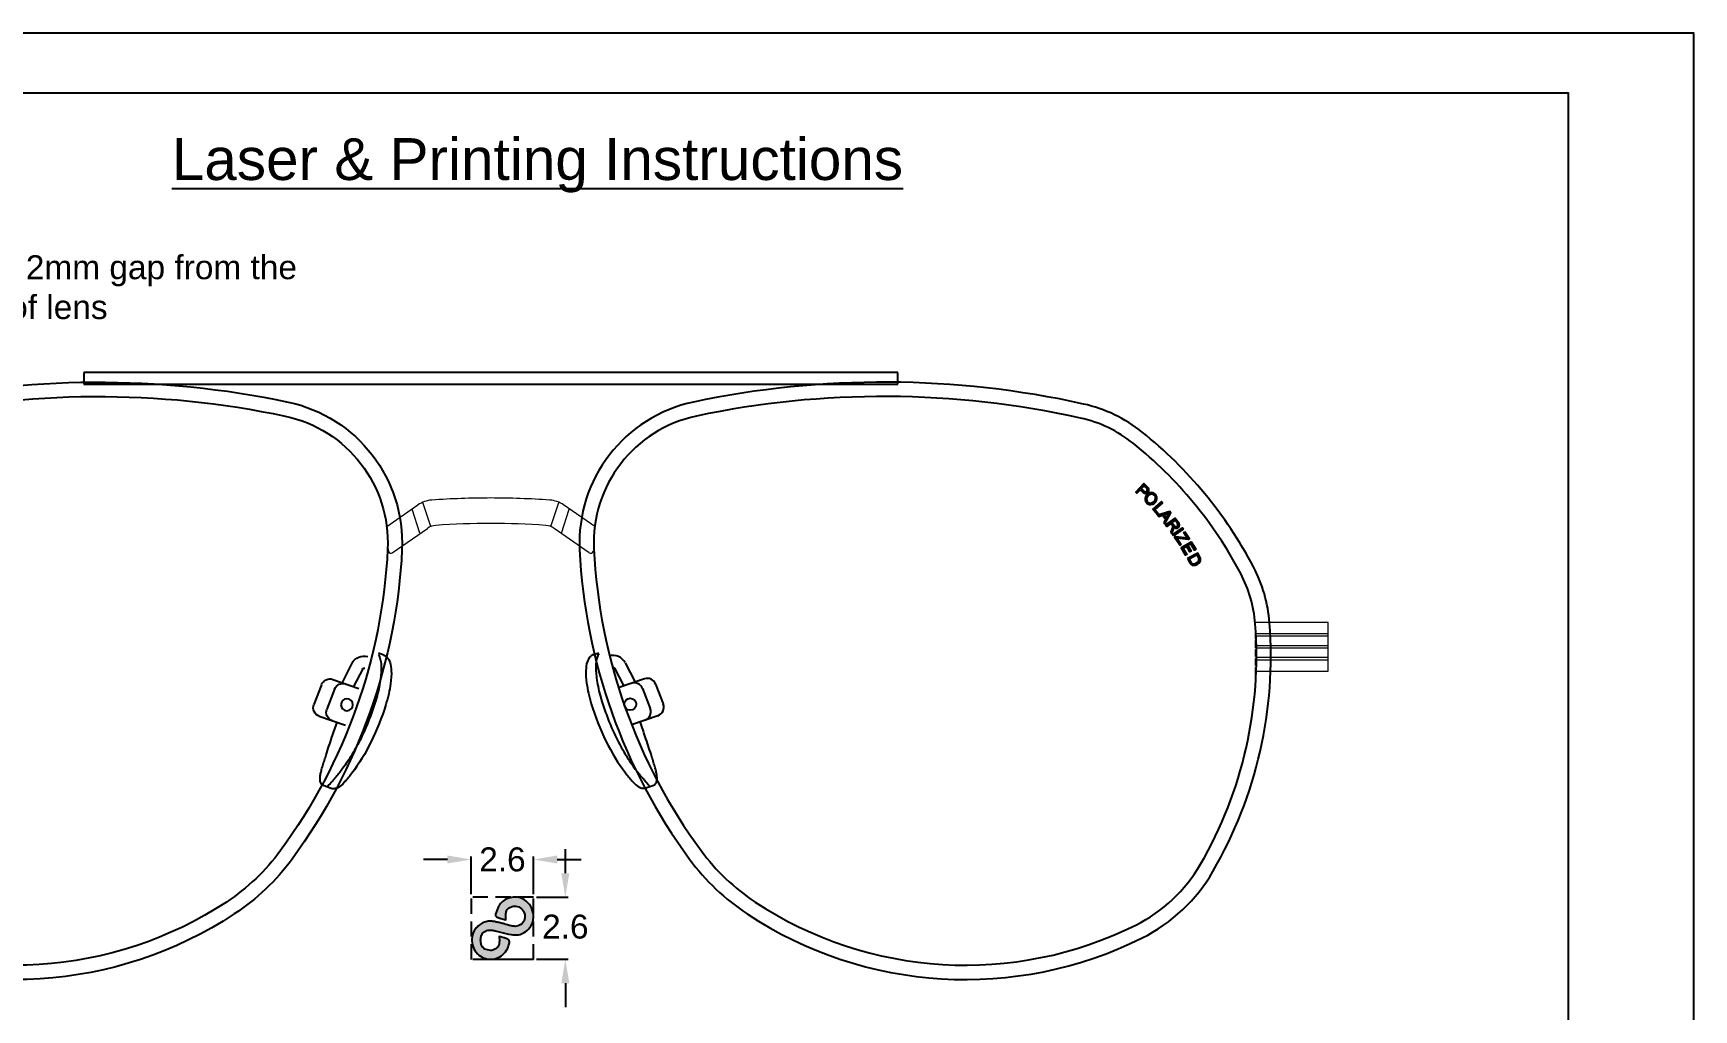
# Model space of a CAD drawing. Header units: millimetres. Extents: x 1167 to 2269, y 1197 to 1555.
# Drawn here: x 1238.4 to 1377.2, y 1473.6 to 1555.2 of the extents above; entities that cross this region are included whole.
import ezdxf
from ezdxf import colors
from ezdxf.entities.mleader import LeaderData, LeaderLine
from ezdxf.math import Vec2, Vec3

# ---------------------------------------------------------------- set-up
doc = ezdxf.new("R2010")
doc.units = ezdxf.units.MM
for name, pattern in [('ACAD_ISO02W100', [15, 12, -3]), ('DASHED', [19.05, 12.7, -6.35]), ('HIDDEN2', [0.1875, 0.125, -0.0625])]:
    doc.linetypes.add(name, pattern=pattern)
doc.layers.add('Dimension', color=3, linetype='Continuous')
doc.layers.add('Hidden Line', color=1, linetype='HIDDEN2')
doc.layers.add('标注', color=4, linetype='Continuous', lineweight=5)
doc.layers.add('绘图层', color=7, linetype='Continuous', lineweight=15)
doc.styles.get("Standard").update_dxf_attribs({"font": 'arial.ttf'})
doc.dimstyles.new('Standard$0', dxfattribs={"dimtxt": 2.3, "dimasz": 2, "dimexe": 1, "dimexo": 1, "dimgap": 1, "dimtad": 0, "dimtih": 1, "dimtoh": 1, "dimdec": 1, "dimzin": 0, "dimdsep": 46, "dimtxsty": 'Standard', "dimcen": 0, "dimclrd": 4, "dimclre": 4, "dimclrt": 4, "dimadec": 1, "dimazin": 0, "dimtfac": 1, "dimtdec": 1, "dimtofl": 0, "dimtmove": 0, "dimatfit": 0, "dimfxl": 1, "dimtolj": 1, "dimtzin": 0, "dimarcsym": 0})

# ---------------------------------------------------------------- blocks, each defined once
blk = doc.blocks.new('vbjbj')
for p, q in [((3140.07, -44.13), (3140.52, -43.97)), ((3141.84, -45.26), (3142.61, -46.75)), ((3142.74, -44.8), (3143.56, -46.42)), ((3144.34, -46.16), (3142.16, -46.9)), ((3144.19, -46.97), (3144.83, -48.63)), ((3145.28, -46.6), (3145.92, -48.25)), ((3145.47, -49.23), (3143.27, -49.99)), ((3144.46, -55.27), (3145.05, -55.06))]:
    blk.add_line(p, q)
blk.add_circle((3143.16, -48.27), 0.5)
for centre, radius, start, end in [((3141.71, -45.38), 1.18, 29.5662, 105.1946), ((3141.71, -45.38), 0.18, 29.5662, 109.3578), ((3143.49, -47.24), 0.75, 21.0536, 108.9615), ((3144.58, -46.86), 0.75, 21.0536, 108.9615), ((3145.22, -48.52), 0.75, 288.9615, 21.0536), ((3144.13, -48.9), 0.75, 288.9615, 21.0536), ((3144.89, -54.59), 0.5, 288.9615, 352.0354)]:
    blk.add_arc(centre, radius, start, end)
for points, knots in [([(3140.07, -44.13), (3139.98, -44.16), (3139.9, -44.21), (3139.69, -44.4), (3139.61, -44.58), (3139.49, -44.95), (3139.46, -45.18), (3139.43, -45.77), (3139.46, -46.13), (3139.55, -46.79), (3139.6, -47.07), (3139.73, -47.65), (3139.81, -47.95), (3139.9, -48.25)], [0, 0, 0, 0, 0.525689, 0.525689, 1.652907, 1.652907, 2.923389, 2.923389, 4.456515, 4.456515, 5.498466, 5.498466, 6.576224, 6.576224, 6.576224, 6.576224]), ([(3140.54, -44.06), (3140.51, -44.1), (3140.48, -44.14), (3140.41, -44.29), (3140.37, -44.42), (3140.31, -44.7), (3140.29, -44.87), (3140.28, -45.23), (3140.29, -45.42), (3140.31, -45.81), (3140.33, -46.03), (3140.4, -46.49), (3140.45, -46.73), (3140.55, -47.22), (3140.62, -47.47), (3140.71, -47.8), (3140.74, -47.88), (3140.76, -47.96)], [0.342327, 0.342327, 0.342327, 0.342327, 0.733059, 0.733059, 1.466118, 1.466118, 2.199177, 2.199177, 2.932236, 2.932236, 3.665693, 3.665693, 4.39915, 4.39915, 5.132608, 5.132608, 5.375972, 5.375972, 5.375972, 5.375972]), ([(3139.9, -48.25), (3140.23, -49.33), (3140.65, -50.38), (3141.61, -52.33), (3142.16, -53.23), (3142.75, -54)], [0, 0, 0, 0, 3.393519, 3.393519, 6.793295, 6.793295, 6.793295, 6.793295]), ([(3140.76, -47.96), (3140.9, -48.42), (3141.06, -48.87), (3141.46, -49.94), (3141.73, -50.55), (3142.22, -51.54), (3142.46, -51.98), (3142.97, -52.82), (3143.24, -53.23), (3143.56, -53.67), (3143.6, -53.72), (3143.65, -53.78)], [12.477352, 12.477352, 12.477352, 12.477352, 13.824357, 13.824357, 15.774274, 15.774274, 17.2906, 17.2906, 18.806925, 18.806925, 19.033217, 19.033217, 19.033217, 19.033217]), ([(3144.96, -52.68), (3144.94, -52.61), (3144.92, -52.53), (3144.74, -51.98), (3144.58, -51.48), (3144.27, -50.57), (3144.13, -50.15), (3143.98, -49.74)], [9.004309, 9.004309, 9.004309, 9.004309, 9.230601, 9.230601, 10.746927, 10.746927, 12.028994, 12.028994, 12.028994, 12.028994]), ([(3145.24, -53.58), (3145.2, -53.43), (3145.15, -53.28), (3145.06, -52.98), (3145.01, -52.83), (3144.96, -52.68)], [8.414025, 8.414025, 8.414025, 8.414025, 8.934537, 8.934537, 9.455744, 9.455744, 9.455744, 9.455744]), ([(3142.75, -54), (3142.84, -54.12), (3142.93, -54.24), (3143.11, -54.46), (3143.2, -54.57), (3143.29, -54.67)], [0, 0, 0, 0, 0.516499, 0.516499, 1.03397, 1.03397, 1.03397, 1.03397]), ([(3143.65, -53.78), (3143.74, -53.9), (3143.83, -54.01), (3144.01, -54.24), (3144.1, -54.35), (3144.2, -54.45), (3144.21, -54.47), (3144.22, -54.48), (3144.23, -54.49), (3144.29, -54.56), (3144.34, -54.62), (3144.4, -54.68), (3144.51, -54.81), (3144.63, -54.94), (3144.74, -55.07)], [20.071782, 20.071782, 20.071782, 20.071782, 20.592988, 20.592988, 21.113501, 21.113501, 21.113501, 21.18052, 21.18052, 21.18052, 21.484011, 21.484011, 21.484011, 22.11914, 22.11914, 22.11914, 22.11914]), ([(3145.38, -54.66), (3145.38, -54.66), (3145.38, -54.66), (3145.38, -54.66), (3145.39, -54.64), (3145.39, -54.63), (3145.4, -54.52), (3145.4, -54.42), (3145.38, -54.2), (3145.36, -54.08), (3145.31, -53.84), (3145.28, -53.72), (3145.24, -53.58)], [0.853482, 0.853482, 0.853482, 0.853482, 0.855432, 0.855432, 0.855432, 0.944962, 0.944962, 1.417442, 1.417442, 1.889923, 1.889923, 2.345183, 2.345183, 2.345183, 2.345183]), ([(3143.29, -54.67), (3143.44, -54.84), (3143.58, -54.98), (3143.86, -55.18), (3144, -55.25), (3144.26, -55.31), (3144.37, -55.3), (3144.46, -55.27)], [0, 0, 0, 0, 0.796315, 0.796315, 1.559532, 1.559532, 2.335249, 2.335249, 2.335249, 2.335249])]:
    blk.add_open_spline(points, degree=3, knots=knots)
blk = doc.blocks.new('yhgyf')
at = {"ltscale": 1000}
h = blk.add_hatch(color=0, dxfattribs=at)
h.dxf.hatch_style = 1
h.paths.add_polyline_path([(12820.05, 3880.69), (12819.73, 3881.02), (12819.03, 3880.32), (12819.12, 3880.23), (12819.41, 3880.52), (12819.64, 3880.28, 1)])
h.paths.add_polyline_path([(12819.74, 3880.84), (12819.96, 3880.62, -1), (12819.71, 3880.38), (12819.49, 3880.6)], flags=16)
h = blk.add_hatch(color=0, dxfattribs=at)
h.dxf.hatch_style = 1
h.paths.add_polyline_path([(12820.65, 3880.1, 0.267981), (12820.22, 3880.23, 0.207185), (12819.83, 3879.9, 0.288248), (12819.89, 3879.43, 0.228721), (12820.26, 3879.24, 0.27911), (12820.75, 3879.59, 0.314419)])
h.paths.add_polyline_path([(12820.66, 3879.72, -0.190431), (12820.41, 3879.42, -0.323606), (12820.04, 3879.44, -0.387777), (12819.97, 3879.87, -0.131727), (12820.17, 3880.07, -0.347174), (12820.57, 3880.02, -0.264322)], flags=16)
h = blk.add_hatch(color=0, dxfattribs=at)
h.dxf.hatch_style = 1
h.paths.add_polyline_path([(12820.88, 3878.45), (12820.58, 3878.82), (12821.24, 3879.37), (12821.16, 3879.47), (12820.4, 3878.85), (12820.79, 3878.37)])
h = blk.add_hatch(color=0, dxfattribs=at)
h.dxf.hatch_style = 1
h.paths.add_polyline_path([(12820.82, 3878.34), (12820.9, 3878.23), (12821.2, 3878.32), (12821.45, 3877.99), (12821.28, 3877.72), (12821.37, 3877.6), (12821.91, 3878.51), (12821.82, 3878.62)])
h.paths.add_polyline_path([(12821.76, 3878.48), (12821.51, 3878.09), (12821.32, 3878.34)], flags=16)
h = blk.add_hatch(color=0, dxfattribs=at)
h.dxf.hatch_style = 1
h.paths.add_polyline_path([(12822.56, 3877.6), (12822.25, 3878.05), (12821.44, 3877.5), (12821.52, 3877.38), (12822.24, 3877.87), (12822.44, 3877.58, -1), (12822.17, 3877.4), (12821.97, 3877.69), (12821.88, 3877.63), (12821.97, 3877.49, -0.254413), (12821.99, 3877.28), (12821.84, 3876.92), (12821.93, 3876.78), (12822.07, 3877.11, 0.124716), (12822.1, 3877.33, 0.057292), (12822.18, 3877.25, 0.805386)])
h = blk.add_hatch(color=0, dxfattribs=at)
h.dxf.hatch_style = 1
h.paths.add_polyline_path([(12822.9, 3877.09), (12822.83, 3877.2), (12822, 3876.67), (12822.07, 3876.56)])
h = blk.add_hatch(color=0, dxfattribs=at)
h.dxf.hatch_style = 1
h.paths.add_polyline_path([(12823.39, 3876.29), (12823.03, 3876.89), (12822.92, 3876.83), (12823.2, 3876.36), (12822.25, 3876.5), (12822.15, 3876.44), (12822.55, 3875.77), (12822.65, 3875.83), (12822.33, 3876.37), (12823.28, 3876.22)])
h = blk.add_hatch(color=0, dxfattribs=at)
h.dxf.hatch_style = 1
h.paths.add_polyline_path([(12822.67, 3875.56), (12823.01, 3874.91), (12823.11, 3874.97), (12822.83, 3875.49), (12823.13, 3875.65), (12823.38, 3875.18), (12823.48, 3875.23), (12823.23, 3875.71), (12823.49, 3875.85), (12823.78, 3875.32), (12823.88, 3875.38), (12823.53, 3876.02)])
h = blk.add_hatch(color=0, dxfattribs=at)
h.dxf.hatch_style = 1
h.paths.add_polyline_path([(12823.15, 3874.64), (12823.34, 3874.25, 0.263957), (12823.62, 3874.05, 0.279109), (12824.2, 3874.34, 0.262079), (12824.22, 3874.68), (12824.03, 3875.06)])
h.paths.add_polyline_path([(12823.98, 3874.9), (12824.1, 3874.65, -0.30602), (12824.06, 3874.37, -0.196326), (12823.67, 3874.18, -0.303394), (12823.43, 3874.32), (12823.31, 3874.57)], flags=16)
for points in [[(12819.41, 3880.52), (12819.64, 3880.28, 1), (12820.05, 3880.69), (12819.73, 3881.02), (12819.03, 3880.32), (12819.12, 3880.23)], [(12819.71, 3880.38, 1), (12819.96, 3880.62), (12819.74, 3880.84), (12819.49, 3880.6)], [(12820.17, 3880.07, 0.131727), (12819.97, 3879.87, 0.387777), (12820.04, 3879.44, 0.323606), (12820.41, 3879.42, 0.190431), (12820.66, 3879.72, 0.264322), (12820.57, 3880.02, 0.347174)]]:
    blk.add_lwpolyline(points, format="xyb", close=True)
for points in [[(12819.83, 3879.9, 0.288248), (12819.89, 3879.43, 0.228721), (12820.26, 3879.24)], [(12820.26, 3879.24, 0.27911), (12820.75, 3879.59, 0.314419), (12820.65, 3880.1, 0.267981), (12820.22, 3880.23, 0.207185), (12819.83, 3879.9)], [(12821.97, 3877.69), (12822.17, 3877.4, 1), (12822.44, 3877.58), (12822.24, 3877.87), (12821.52, 3877.38), (12821.44, 3877.5), (12822.25, 3878.05), (12822.56, 3877.6)], [(12821.88, 3877.63), (12821.97, 3877.49, -0.254413), (12821.99, 3877.28), (12821.84, 3876.92), (12821.93, 3876.78), (12822.07, 3877.11, 0.124716), (12822.1, 3877.33, 0.057292), (12822.18, 3877.25)], [(12823.15, 3874.64), (12823.34, 3874.25, 0.263957), (12823.62, 3874.05, 0.279109), (12824.2, 3874.34, 0.262079), (12824.22, 3874.68), (12824.03, 3875.06), (12823.15, 3874.64)], [(12824.06, 3874.37, 0.30602), (12824.1, 3874.65), (12823.98, 3874.9), (12823.31, 3874.57), (12823.43, 3874.32, 0.303394), (12823.67, 3874.18)]]:
    blk.add_lwpolyline(points, format="xyb")
for points in [[(12820.58, 3878.82), (12820.88, 3878.45), (12820.79, 3878.37), (12820.4, 3878.85), (12821.16, 3879.47), (12821.24, 3879.37)], [(12821.28, 3877.72), (12821.37, 3877.6), (12821.91, 3878.51), (12821.82, 3878.62), (12820.82, 3878.34), (12820.9, 3878.23), (12821.2, 3878.32), (12821.45, 3877.99)], [(12821.76, 3878.48), (12821.51, 3878.09), (12821.32, 3878.34)], [(12822.07, 3876.56), (12822, 3876.67), (12822.83, 3877.2), (12822.9, 3877.09)], [(12822.67, 3875.56), (12823.53, 3876.02), (12823.88, 3875.38), (12823.78, 3875.32), (12823.49, 3875.85), (12823.23, 3875.71), (12823.48, 3875.23), (12823.38, 3875.18), (12823.13, 3875.65), (12822.83, 3875.49), (12823.11, 3874.97), (12823.01, 3874.91)]]:
    blk.add_lwpolyline(points, close=True)
blk.add_lwpolyline([(12823.03, 3876.89), (12823.39, 3876.29), (12823.28, 3876.22), (12822.33, 3876.37), (12822.65, 3875.83), (12822.55, 3875.77), (12822.15, 3876.44), (12822.25, 3876.5), (12823.2, 3876.36), (12822.92, 3876.83), (12823.03, 3876.89)])
for centre, radius, start, end in [((12822.33, 3877.47), 0.263, 233.9519, 38.1785), ((12823.64, 3874.76), 0.577, 273.3509, 317.7803)]:
    blk.add_arc(centre, radius, start, end)
blk = doc.blocks.new('*D270')
at = {"layer": 'Defpoints', "color": 0, "transparency": 16777216}
for p in [(1280.2, 1486.15), (1275.01, 1483.01), (1280.2, 1483.01)]:
    blk.add_point(p, dxfattribs=at)
at = {"layer": 'Dimension', "color": 3, "lineweight": -2, "transparency": 16777216}
for p, q in [((1273.01, 1486.15), (1271.01, 1486.15)), ((1275.01, 1483.26), (1275.01, 1486.4)), ((1280.2, 1483.26), (1280.2, 1486.4)), ((1282.2, 1486.15), (1284.2, 1486.15))]:
    blk.add_line(p, q, dxfattribs=at)
at = {"layer": 'Dimension', "color": 3, "transparency": 16777216}
for points in [[(1273.01, 1486.49), (1273.01, 1485.82), (1275.01, 1486.15)], [(1282.2, 1486.49), (1282.2, 1485.82), (1280.2, 1486.15)]]:
    blk.add_solid(points, dxfattribs=at)
at = {"layer": 'Dimension', "transparency": 16777216, "insert": (1277.61, 1486.15), "char_height": 2, "attachment_point": 5}
blk.add_mtext('\\A1;2.6', dxfattribs=at)
blk = doc.blocks.new('*D271')
at = {"layer": 'Defpoints', "color": 0, "transparency": 16777216}
for p in [(1280.2, 1483.01), (1280.2, 1477.81), (1282.87, 1477.81)]:
    blk.add_point(p, dxfattribs=at)
at = {"layer": 'Dimension', "color": 3, "lineweight": -2, "transparency": 16777216}
for p, q in [((1282.87, 1485.01), (1282.87, 1487.01)), ((1280.45, 1483.01), (1283.12, 1483.01)), ((1280.45, 1477.81), (1283.12, 1477.81)), ((1282.87, 1475.81), (1282.87, 1473.81))]:
    blk.add_line(p, q, dxfattribs=at)
at = {"layer": 'Dimension', "color": 3, "transparency": 16777216}
for points in [[(1282.53, 1485.01), (1283.2, 1485.01), (1282.87, 1483.01)], [(1282.53, 1475.81), (1283.2, 1475.81), (1282.87, 1477.81)]]:
    blk.add_solid(points, dxfattribs=at)
at = {"layer": 'Dimension', "transparency": 16777216, "insert": (1282.87, 1480.53), "char_height": 2, "attachment_point": 5}
blk.add_mtext('\\A1;2.6', dxfattribs=at)

msp = doc.modelspace()

# ---------------------------------------------------------------- hatches: boundary and pattern name
at = {"ltscale": 1000}
h = msp.add_hatch(color=0, dxfattribs=at)
h.dxf.hatch_style = 1
h.paths.add_polyline_path([(1277.09722, 1480.9275, 0.009200992), (1276.80726, 1480.98237, 0.034578922), (1276.62315, 1481.00075, 0.080860631), (1276.23097, 1480.94907, 0.0615555), (1275.83403, 1480.77402, 0.060960258), (1275.48732, 1480.5049, 0.075113595), (1275.24354, 1480.17681, 0.107407412), (1275.05983, 1479.52589, 0.103911807), (1275.15936, 1478.84904, 0.104789419), (1275.5215, 1478.27384), (1275.54282, 1478.25232, 0.105998102), (1276.07912, 1477.90937, 0.099430566), (1276.67652, 1477.81327, 0.098955361), (1277.26655, 1477.95514, 0.098091), (1277.76026, 1478.3142, 0.096106349), (1278.08413, 1478.83677, 0.027845832), (1278.19342, 1479.18089, 0.165175767), (1278.17937, 1479.36646, 0.187091822), (1278.05679, 1479.49215, 0.03752485), (1277.7578, 1479.60231), (1277.33878, 1479.7219), (1277.35308, 1479.35408, -0.070095681), (1277.32553, 1479.0825, -0.093403994), (1277.22304, 1478.85744, -0.094441604), (1277.04643, 1478.68657, -0.07294592), (1276.80314, 1478.57354, -0.087245771), (1276.60972, 1478.55115, -0.049283669), (1276.37579, 1478.58825, -0.04916132), (1276.15291, 1478.67063, -0.084660695), (1275.99239, 1478.78552, -0.107698329), (1275.86709, 1478.98268, -0.057785728), (1275.79933, 1479.26432, -0.056259185), (1275.79685, 1479.56538, -0.080747817), (1275.86666, 1479.82233, -0.024708318), (1275.94904, 1479.98218, -0.081897649), (1276.02399, 1480.07324, -0.07762072), (1276.12642, 1480.138, -0.020736764), (1276.30697, 1480.20748, -0.058915101), (1276.50556, 1480.24943, -0.050945612), (1276.71868, 1480.24702, -0.032737984), (1276.99973, 1480.1963, -0.008825039), (1277.43753, 1480.07906, 0.026228042), (1278.33456, 1479.87199, 0.080367301), (1278.9565, 1479.86326, 0.10870549), (1279.44008, 1480.0469, 0.074386718), (1279.88015, 1480.43913, 0.134096321), (1280.18237, 1481.10209, 0.115691978), (1280.12927, 1481.86761, 0.113819924), (1279.739, 1482.53942, 0.126576461), (1279.10721, 1482.94086, 0.084813795), (1278.64089, 1483.00896, 0.07171586), (1278.14882, 1482.9258, 0.072637037), (1277.70613, 1482.70889, 0.091631065), (1277.38348, 1482.38754, 0.040913413), (1277.25415, 1482.16317, 0.022950654), (1277.13289, 1481.87249, 0.019636585), (1277.04317, 1481.59243, 0.12511933), (1277.03994, 1481.4444, 0.20226179), (1277.07051, 1481.40213, 0.022027375), (1277.17818, 1481.34312, 0.024188929), (1277.31859, 1481.28227, 0.017226075), (1277.48103, 1481.22733), (1277.90111, 1481.10121), (1277.89205, 1481.47001, -0.074831952), (1277.9313, 1481.78281, -0.112410803), (1278.06218, 1482.02347, -0.114016507), (1278.28274, 1482.18152, -0.078542062), (1278.58265, 1482.25426, -0.168010779), (1279.09821, 1482.12166, -0.157558413), (1279.43812, 1481.69579, -0.15933647), (1279.46248, 1481.15533, -0.171660276), (1279.16047, 1480.72411, -0.072505256), (1278.9217, 1480.6013, -0.090273832), (1278.67537, 1480.56401, -0.052331959), (1278.33841, 1480.60957, -0.010347934), (1277.7487, 1480.76622, 0.009446164), (1277.4254, 1480.85273, 0.009285)])

# ---------------------------------------------------------------- linework, layer by layer
for p, q in [((1310.65671, 1526.87616), (1242.6157, 1526.87616)), ((1242.6157, 1526.87616), (1242.6157, 1525.87616)), ((1242.6157, 1525.87616), (1310.65671, 1525.87616)), ((1310.65671, 1525.87616), (1310.65671, 1526.87616))]:
    msp.add_line(p, q)
at = {"color": 0, "lineweight": 9}
for p, q in [((1271.61584, 1513.98911), (1270.95923, 1516.00779)), ((1281.65654, 1513.98911), (1282.31316, 1516.00779)), ((1267.95018, 1513.98072), (1270.54963, 1515.7897)), ((1270.71849, 1513.44012), (1270.07221, 1515.427)), ((1282.5539, 1513.44012), (1283.20017, 1515.427)), ((1285.32222, 1513.98071), (1282.72276, 1515.7897)), ((1268.39802, 1511.79483), (1271.3324, 1513.83689)), ((1284.87437, 1511.79483), (1281.93999, 1513.83689)), ((1268.01703, 1512.21155), (1268.08936, 1511.91204)), ((1285.25537, 1512.21162), (1285.18302, 1511.91204))]:
    msp.add_line(p, q, dxfattribs=at)
at = {"color": 251, "linetype": 'ACAD_ISO02W100', "lineweight": 13, "ltscale": 0.05}
msp.add_line((1340.5437, 1505.95952), (1340.5437, 1500.87534), dxfattribs=at)
msp.add_lwpolyline([(1167.21073, 1258.22789), (1377.21073, 1258.22789), (1377.21073, 1555.22789), (1167.21073, 1555.22789)], close=True)
msp.add_lwpolyline([(1366.72855, 1263.22789), (1366.72855, 1550.22789), (1176.72855, 1550.22789), (1176.72855, 1263.22789)])
at = {"color": 7, "ltscale": 1000}
for points in [[(1216.25952, 1485.15677, -0.151615207), (1211.52824, 1505.94795, -0.102306845), (1212.87903, 1510.62622, -0.103182843), (1222.18234, 1521.88382, -0.114514026), (1227.08557, 1524.23117, -0.107116187), (1259.68808, 1524.39538, -0.368063041), (1269.21018, 1512.05164, -0.147563057), (1260.02376, 1486.18879, -0.088490212), (1255.19192, 1481.59666, -0.267605104), (1222.17631, 1479.59713, -0.14695411)], [(1337.01287, 1485.15677, 0.151615207), (1341.74415, 1505.94795, 0.102306845), (1340.39336, 1510.62622, 0.103182843), (1331.09006, 1521.88382, 0.114514026), (1326.18682, 1524.23117, 0.107116187), (1293.58431, 1524.39538, 0.368063041), (1284.06221, 1512.05164, 0.147563057), (1293.24863, 1486.18879, 0.088490212), (1298.08047, 1481.59666, 0.267605104), (1331.09608, 1479.59713, 0.14695411)], [(1217.2981, 1485.7579, -0.151615207), (1212.72467, 1505.85542, -0.102306845), (1213.94064, 1510.06678, -0.103182843), (1222.93177, 1520.94662, -0.114514026), (1227.34564, 1523.05969, -0.107116187), (1259.43983, 1523.22134, -0.368063041), (1268.01158, 1512.10956, -0.147563057), (1259.05718, 1486.89993, -0.088490212), (1254.53084, 1482.59815, -0.267605104), (1222.7117, 1480.67108, -0.14695411)], [(1335.9743, 1485.7579, 0.151615207), (1340.54772, 1505.85542, 0.102306845), (1339.33175, 1510.06678, 0.103182843), (1330.34063, 1520.94662, 0.114514026), (1325.92676, 1523.05969, 0.107116187), (1293.83256, 1523.22134, 0.368063041), (1285.26081, 1512.10956, 0.147563057), (1294.21521, 1486.89993, 0.088490212), (1298.74156, 1482.59815, 0.267605104), (1330.56069, 1480.67108, 0.14695411)]]:
    msp.add_lwpolyline(points, format="xyb", close=True, dxfattribs=at)
msp.add_lwpolyline([(1275.24354, 1480.17682, 0.107407), (1275.05983, 1479.5259, 0.103912), (1275.15935, 1478.84904, 0.10479), (1275.5215, 1478.27384, 0.111047), (1276.07914, 1477.90937, 0.099477), (1276.67682, 1477.81328, 0.098907), (1277.26655, 1477.95514, 0.098091), (1277.76026, 1478.3142, 0.096106), (1278.08413, 1478.83677, 0.027846), (1278.19342, 1479.18089, 0.165175), (1278.17937, 1479.36646, 0.187093), (1278.05679, 1479.49215, 0.037525), (1277.7578, 1479.60231), (1277.33878, 1479.7219), (1277.35308, 1479.35409, -0.070096), (1277.32553, 1479.0825, -0.09345), (1277.22297, 1478.85734, -0.094394), (1277.04643, 1478.68657, -0.072946), (1276.80314, 1478.57354, -0.087246), (1276.60972, 1478.55115, -0.04927), (1276.37585, 1478.58824, -0.049175), (1276.15291, 1478.67063, -0.08466), (1275.99239, 1478.78552, -0.107699), (1275.86709, 1478.98268, -0.057782), (1275.79934, 1479.2643, -0.056263), (1275.79685, 1479.56538, -0.080748), (1275.86666, 1479.82234, -0.024708), (1275.94904, 1479.98218, -0.081903), (1276.02399, 1480.07325, -0.077616), (1276.12642, 1480.138, -0.020737), (1276.30697, 1480.20748, -0.058912), (1276.50555, 1480.24943, -0.050948), (1276.71868, 1480.24702, -0.032738), (1276.99973, 1480.1963, -0.008825), (1277.43753, 1480.07906, 0.026228), (1278.33455, 1479.87199, 0.080367), (1278.9565, 1479.86326, 0.108707), (1279.44008, 1480.0469, 0.074386), (1279.88015, 1480.43913, 0.134097), (1280.18237, 1481.10209, 0.1157), (1280.12926, 1481.86766, 0.11381), (1279.73901, 1482.53941, 0.126569), (1279.10726, 1482.94084, 0.084824), (1278.64089, 1483.00896, 0.071716), (1278.14882, 1482.9258, 0.072637), (1277.70613, 1482.70889, 0.091631), (1277.38348, 1482.38755, 0.040914), (1277.25415, 1482.16317, 0.02295), (1277.1329, 1481.8725, 0.019637), (1277.04317, 1481.59243, 0.125119), (1277.03994, 1481.4444, 0.202262), (1277.07051, 1481.40213, 0.022026), (1277.17818, 1481.34312, 0.02419), (1277.31859, 1481.28227, 0.017226), (1277.48103, 1481.22733), (1277.90111, 1481.10121), (1277.89205, 1481.47001, -0.074832), (1277.9313, 1481.78282, -0.112412), (1278.06218, 1482.02348, -0.114015), (1278.28274, 1482.18152, -0.078543), (1278.58265, 1482.25426, -0.167999), (1279.09818, 1482.12168, -0.157566), (1279.43812, 1481.69579, -0.159339), (1279.46248, 1481.15532, -0.17166), (1279.16047, 1480.72411, -0.072504), (1278.9217, 1480.6013, -0.090276), (1278.67537, 1480.56401, -0.052332), (1278.33841, 1480.60957, -0.010348), (1277.7487, 1480.76623, 0.009446), (1277.4254, 1480.85273, 0.009285), (1277.09722, 1480.9275, 0.009201), (1276.80726, 1480.98237, 0.034578), (1276.62316, 1481.00075, 0.080862), (1276.23097, 1480.94907, 0.061575), (1275.83391, 1480.77395, 0.060941), (1275.48731, 1480.5049, 0.075113)], format="xyb", close=True)
at = {"color": 0, "lineweight": 9}
for centre, radius, start, end in [((1271.8634, 1513.90184), 2.3, 94.120986, 124.8343744), ((1276.63619, 1447.65822), 68.71534, 90, 94.120986), ((1276.63619, 1447.65822), 68.71534, 85.879014, 90), ((1281.40898, 1513.90184), 2.3, 55.1656256, 85.879014), ((1272.13209, 1512.68776), 1.4, 93.9621192, 124.8343744), ((1276.63619, 1447.65822), 66.58534, 90, 93.9621192), ((1276.63619, 1447.65822), 66.58534, 86.0378808, 90), ((1281.1403, 1512.68776), 1.4, 55.1656256, 86.0378808), ((1268.28377, 1511.95899), 0.2, 193.5766838, 304.8343744), ((1284.98861, 1511.95899), 0.2, 235.1656256, 346.4233162)]:
    msp.add_arc(centre, radius, start, end, dxfattribs=at)
at = {"layer": 'Hidden Line', "linetype": 'DASHED', "ltscale": 0.1}
for p, q in [((1275.01136, 1477.80514), (1275.01136, 1483.00773)), ((1280.20413, 1483.00773), (1275.01136, 1483.00773)), ((1280.20413, 1477.80514), (1280.20413, 1483.00773)), ((1280.20413, 1477.80514), (1275.01136, 1477.80514)), ((1279.35826, 1477.80514), (1275.85723, 1477.80514))]:
    msp.add_line(p, q, dxfattribs=at)
at = {"layer": '标注', "color": 0, "lineweight": 13, "ltscale": 5}
for p, q in [((1346.63621, 1505.95952), (1340.5437, 1505.95952)), ((1346.63621, 1505.01548), (1340.60429, 1505.01548)), ((1346.63621, 1501.89637), (1346.63621, 1505.95952)), ((1346.63621, 1504.81232), (1340.61409, 1504.81232)), ((1346.63621, 1504.02192), (1340.6413, 1504.02192)), ((1346.63621, 1503.81876), (1340.64549, 1503.81876)), ((1346.63621, 1502.82521), (1340.64955, 1502.82521)), ((1346.63621, 1503.02836), (1340.65094, 1503.02836)), ((1340.62862, 1501.89637), (1346.63621, 1501.89637))]:
    msp.add_line(p, q, dxfattribs=at)

# ---------------------------------------------------------------- block references
at = {"rotation": 1.983785193414123}
msp.add_blockref('yhgyf', (-11346.46739, -2804.89196), dxfattribs=at)
at = {"color": 7, "xscale": -1}
msp.add_blockref('vbjbj', (4407.76591, 1547.36039), dxfattribs=at)
at = {"color": 7, "rotation": 9.984126870234637e-05}
msp.add_blockref('vbjbj', (-1854.86194, 1547.40016), dxfattribs=at)

# ---------------------------------------------------------------- texts
at = {"insert": (1280.53747, 1544.17802), "char_height": 3.5, "width": 76.6586513, "attachment_point": 5}
msp.add_mtext('{\\LLaser & Printing Instructions}', dxfattribs=at)

# ---------------------------------------------------------------- dimensions: what is measured, and where the dimension line sits
at = {"layer": 'Dimension'}
dim = msp.add_linear_dim(base=(1280.20413, 1486.15221), p1=(1275.01136, 1483.00773), p2=(1280.20413, 1483.00773), dimstyle='Standard$0', override={"dimtxt": 2, "dimexe": 0.25, "dimexo": 0.25, "dimgap": 0.25, "dimlfac": 0.5, "dimclrd": 3, "dimclre": 3, "dimclrt": 256, "dimadec": 2, "dimtdec": 2, "dimatfit": 3}, dxfattribs=at)
dim.commit()
dim.dimension.update_dxf_attribs({"geometry": '*D270', "text_midpoint": (1277.60774, 1486.15221), "dimtype": 160})
dim = msp.add_linear_dim(base=(1282.86565, 1477.80514), p1=(1280.20413, 1483.00773), p2=(1280.20413, 1477.80514), angle=90, dimstyle='Standard$0', override={"dimtxt": 2, "dimexe": 0.25, "dimexo": 0.25, "dimgap": 0.25, "dimlfac": 0.5, "dimclrd": 3, "dimclre": 3, "dimclrt": 256, "dimadec": 2, "dimtdec": 2, "dimatfit": 3}, dxfattribs=at)
dim.commit()
dim.dimension.update_dxf_attribs({"geometry": '*D271', "text_midpoint": (1282.86565, 1480.53076), "dimtype": 160})

# ---------------------------------------------------------------- leaders
at = {"layer": '绘图层', "color": 7, "linetype": 'ByBlock', "lineweight": 9}
ml = msp.add_multileader_mtext('Standard', dxfattribs=at)
ml.set_content('{\\C256;Leave 2mm gap from the edge of lens}', color=7)
ml.set_leader_properties()
ml.build(insert=Vec2(0, 0))
ml.multileader.update_dxf_attribs({"arrow_head_size": 2})
ctx = ml.context
ctx.base_point, ctx.char_height, ctx.arrow_head_size, ctx.plane_origin = Vec3(1227.37848, 1535.37057), 2, 2, Vec3(1227.12082, 1514.87457)
notes = []
notes.append((ctx, [(1, (1, 1, 0), (1219.37848, 1535.37057), (1, 0), 8, [(0, [(1219.05994, 1514.87407)], 0, [])])]))
ctx.mtext.insert, ctx.mtext.width, ctx.mtext.flow_direction = Vec3(1229.37848, 1536.66457), 31.6480349, 5
for ctx, leaders in notes:
    for number, flags, end, landing, length, lines in leaders:
        leader = LeaderData()
        leader.index, (leader.has_last_leader_line, leader.has_dogleg_vector, leader.attachment_direction) = number, flags
        leader.last_leader_point, leader.dogleg_vector, leader.dogleg_length = Vec3(end), Vec3(landing), length
        for number, points, colour, breaks in lines:
            line = LeaderLine()
            line.index, line.vertices, line.color, line.breaks = number, Vec3.list(points), colors.encode_raw_color(colour), breaks
            leader.lines.append(line)
        ctx.leaders.append(leader)

doc.saveas('drawing.dxf')
